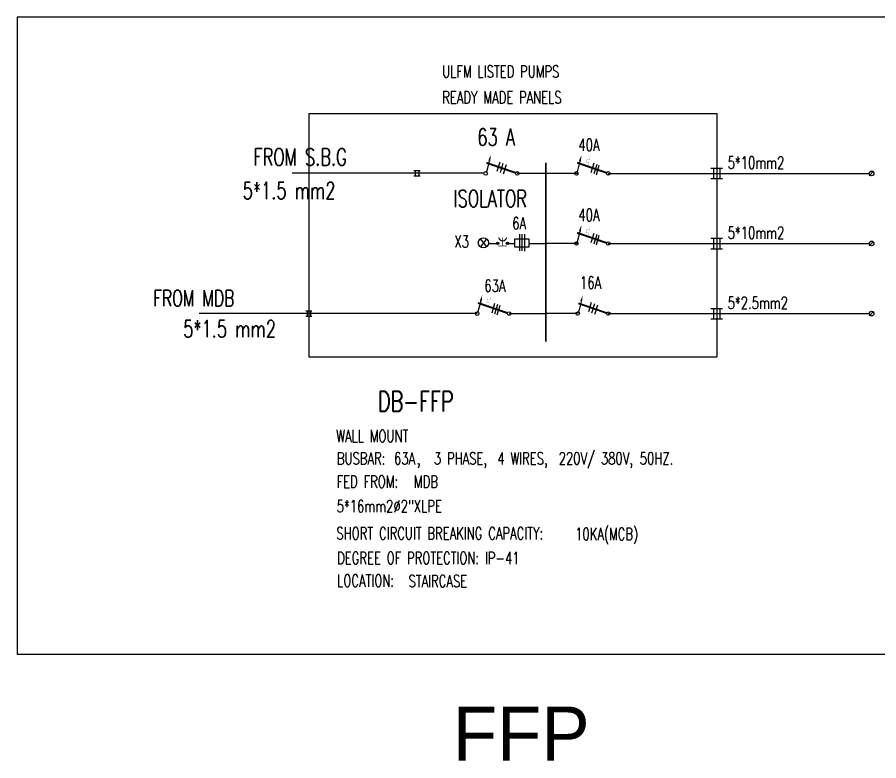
# Model space of a CAD drawing. Header units: metres. Extents: x -39 to 21688, y -24 to 9022.
# Drawn here: x 7.1 to 122.4, y 99 to 198.5 of the extents above; entities that cross this region are included whole.
import ezdxf
from ezdxf.enums import TextEntityAlignment as Align

# ---------------------------------------------------------------- set-up
doc = ezdxf.new("R2010")
doc.units = ezdxf.units.M
doc.header["$MEASUREMENT"] = 0
for name, pattern in [('DASHDOT', [1, 0.5, -0.25, 0, -0.25]), ('HIDDEN2', [4.7625, 3.175, -1.5875]), ('IHIDDEN', [0.25, 0.125, -0.125])]:
    doc.linetypes.add(name, pattern=pattern)
for name, color, linetype in [('1625', 7, 'DASHDOT'), ('AR-PUERTAS', 2, 'Continuous'), ('CONDP', 3, 'HIDDEN2'), ('CONDUITL', 1, 'IHIDDEN'), ('DB', 3, 'Continuous'), ('E-Architectural', 8, 'Continuous'), ('FIG-HUMANA', 3, 'Continuous'), ('LIGHT', 4, 'Continuous'), ('LightLines', 3, 'Continuous'), ('MDB', 3, 'Continuous')]:
    doc.layers.add(name, color=color, linetype=linetype)
doc.styles.add('Electrical', font='romans.shx', dxfattribs={"width": 0.7, "height": 20})

# ---------------------------------------------------------------- blocks, each defined once
blk = doc.blocks.new('C')
for p, q in [((-0.223, 0.2), (0.225, 0.2)), ((-0.125, 0.2), (-0.125, -0.2)), ((0.125, 0.2), (0.125, -0.2)), ((-0.223, -0.2), (0.225, -0.2))]:
    blk.add_line(p, q)
blk = doc.blocks.new('T.P. MCCB')
at = {"layer": 'LIGHT', "color": 1, "linetype": 'Continuous', "ltscale": 10}
for p, q in [((6.48, 35.14), (2.09, 36.4)), ((14.22, 33.16), (6.48, 35.14)), ((1.19, 20.13), (12.15, 16.85)), ((-1.28, 14.21), (9.68, 10.93)), ((-0.01, 16.85), (10.95, 13.56))]:
    blk.add_line(p, q, dxfattribs=at)
for points, const_width in [([(0.83, 2.63), (12.42, 36.28)], 2.22), ([(7.08, 24.46), (12.18, 23.19), (12.92, 26.16), (16.74, 25.21), (16, 22.24), (19.4, 21.39)], 0.222)]:
    blk.add_lwpolyline(points, dxfattribs=dict(at, const_width=const_width))
for centre in [(0.19, 37.19), (0.19, 0.65)]:
    blk.add_circle(centre, 2.08, dxfattribs=at)
blk.add_solid([(14.52, 34.33), (13.93, 32), (21.2, 31.38)], dxfattribs=at)
blk = doc.blocks.new('T.P. MCB')
at = {"layer": 'LIGHT', "color": 1, "linetype": 'Continuous', "ltscale": 10}
for p, q in [((5.22, 34.12), (1.01, 35.32)), ((12.66, 32.22), (5.22, 34.12)), ((0.19, 19.85), (10.71, 16.69)), ((1.64, 23.46), (12.16, 20.3)), ((-1.26, 16.41), (9.26, 13.26))]:
    blk.add_line(p, q, dxfattribs=at)
at = {"layer": 'LIGHT', "color": 1, "linetype": 'Continuous', "ltscale": 10, "const_width": 2.13}
blk.add_lwpolyline([(-0.15, 3.04), (10.97, 35.35)], dxfattribs=at)
at = {"layer": 'LIGHT', "color": 1, "linetype": 'Continuous', "ltscale": 10}
for centre in [(-0.76, 36.23), (-0.76, 1.14)]:
    blk.add_circle(centre, 2, dxfattribs=at)
blk.add_solid([(13.54, 33.33), (12.97, 31.1), (19.95, 30.51)], dxfattribs=at)

msp = doc.modelspace()

# ---------------------------------------------------------------- linework, layer by layer
at = {"layer": '1625', "color": 2, "const_width": 0.21648}
msp.add_lwpolyline([(77.82599, 155.08783), (77.82599, 179.05054)], dxfattribs=at)
at = {"layer": 'CONDP', "linetype": 'Continuous', "ltscale": 8}
for p, q in [((69.53771, 177.64528), (43.87108, 177.64528)), ((77.82599, 177.61609), (74.00901, 177.61609))]:
    msp.add_line(p, q, dxfattribs=at)
at = {"layer": 'DB', "linetype": 'Continuous', "ltscale": 5}
for p, q in [((82.08334, 177.61609), (77.82599, 177.61609)), ((86.18482, 177.61609), (121.11598, 177.61609)), ((82.08334, 168.23512), (77.82599, 168.23512)), ((86.18482, 168.23512), (121.11598, 168.23512)), ((68.63357, 158.85414), (31.40916, 158.85414)), ((72.90595, 158.85414), (77.82599, 158.85414)), ((82.08334, 158.85414), (77.82599, 158.85414)), ((86.18482, 158.85414), (121.11598, 158.85414))]:
    msp.add_line(p, q, dxfattribs=at)
at = {"layer": 'E-Architectural'}
for p, q in [((46.10714, 185.61624), (46.10714, 153.07228)), ((46.10714, 185.61624), (100.6929, 185.61624)), ((100.6929, 185.61624), (100.6929, 153.07228)), ((46.10714, 153.07228), (100.6929, 153.07228))]:
    msp.add_line(p, q, dxfattribs=at)
at = {"layer": 'FIG-HUMANA'}
msp.add_lwpolyline([(143.18244, 198.51784), (7.08093, 198.51784), (7.08093, 113.2927), (143.18244, 113.2927)], close=True, dxfattribs=at)
at = {"layer": 'LIGHT', "color": 1, "linetype": 'Continuous', "ltscale": 3}
for p, q in [((121.68948, 177.89569), (121.1104, 177.29985)), ((121.68948, 168.51471), (121.1104, 167.91888)), ((121.68948, 159.13373), (121.1104, 158.5379))]:
    msp.add_line(p, q, dxfattribs=at)
for centre in [(121.43007, 177.61609), (121.43007, 168.23512), (121.43007, 158.85414)]:
    msp.add_circle(centre, 0.3141, dxfattribs=at)
at = {"layer": 'MDB', "linetype": 'Continuous', "ltscale": 2}
for p, q in [((69.04252, 168.85285), (69.86678, 167.77205)), ((69.86678, 168.85285), (69.07094, 167.80049)), ((73.6783, 168.23512), (73.6783, 168.86303)), ((73.6783, 168.86303), (75.56077, 168.86303)), ((74.30579, 169.49094), (74.30579, 167.23045)), ((74.61135, 169.49094), (74.61135, 167.23045)), ((74.96056, 169.4691), (74.96056, 167.20861)), ((75.56077, 168.86303), (75.56077, 167.73279)), ((70.14234, 168.23512), (71.52578, 168.23512)), ((72.53304, 168.23512), (73.6783, 168.23512)), ((73.6783, 167.73279), (73.6783, 168.23512)), ((75.56077, 167.73279), (73.6783, 167.73279)), ((75.56077, 168.23512), (77.82599, 168.23512))]:
    msp.add_line(p, q, dxfattribs=at)
at = {"layer": 'MDB', "linetype": 'Continuous', "ltscale": 2, "const_width": 0.07793}
for points in [[(72.03679, 167.91181), (72.03679, 168.99931)], [(71.43918, 167.91181), (72.63439, 167.91181)]]:
    msp.add_lwpolyline(points, dxfattribs=at)
at = {"layer": 'MDB', "linetype": 'Continuous', "ltscale": 2}
for centre, radius in [((69.46886, 168.31245), 0.67831), ((71.36469, 168.25369), 0.16215), ((72.69413, 168.25369), 0.16215)]:
    msp.add_circle(centre, radius, dxfattribs=at)
msp.add_arc((72.05037, 169.17602), 0.57044, 195.1964161, 344.8035839, dxfattribs=at)

# ---------------------------------------------------------------- block references
at = {"layer": '1625'}
for p, xscale, yscale, zscale in [((60.57885, 177.64528), 1.876392672450357, 1.876392672450357, 1.876392672450357), ((100.68975, 177.61609), 3.463745269911759, 3.463745269911759, 3.463745269911759), ((100.68975, 168.23512), 3.463745269911759, 3.463745269911759, 3.463745269911759), ((46.10551, 158.85414), 1.785169467435024, 1.785169467435024, 1.785169467435024), ((100.68975, 158.85414), 3.463745269911759, 3.463745269911759, 3.463745269911759)]:
    msp.add_blockref('C', p, dxfattribs=dict(at, xscale=xscale, yscale=yscale, zscale=zscale))
at = {"layer": 'CONDUITL', "color": 1, "rotation": 90}
for name, p, xscale, yscale, zscale in [('T.P. MCB', (74.14652, 177.70817), 0.120625243228983, 0.120625243228983, 0.120625243228983), ('T.P. MCCB', (86.26049, 177.59333), 0.116901402860866, 0.1169014028596059, 0.1169014028595219), ('T.P. MCCB', (86.26049, 168.21235), 0.116901402860866, 0.1169014028596059, 0.1169014028595219), ('T.P. MCCB', (72.98162, 158.83138), 0.116901402860866, 0.1169014028596059, 0.1169014028595219), ('T.P. MCB', (86.31809, 158.94337), 0.1169014028600259, 0.1169014028600259, 0.1169014028600259)]:
    msp.add_blockref(name, p, dxfattribs=dict(at, xscale=xscale, yscale=yscale, zscale=zscale))

# ---------------------------------------------------------------- texts
at = {"layer": 'AR-PUERTAS', "insert": (65.37928, 106.25468), "char_height": 7.251632, "attachment_point": 1}
msp.add_mtext_dynamic_manual_height_columns('FFP', width=23.6447817, gutter_width=36.25816, heights=[0], dxfattribs=at)
at = {"layer": 'LightLines', "ltscale": 8, "style": 'Electrical', "width": 0.7}
for s, height, p in [('ULFM LISTED PUMPS', 1.6236306, (63.95585, 190.44192)), ('READY MADE PANELS', 1.6236306, (63.95585, 186.98267)), ('63 A', 2.275465, (68.65926, 181.33048)), ('FROM S.B.G', 2.275465, (38.69942, 178.67256)), ('5*10mm2', 1.623631, (102.15457, 178.23615)), ('5*1.5 mm2', 2.275465, (37.25308, 174.1804)), ('ISOLATOR', 2.275465, (65.47551, 173.11165)), ('6A', 1.623631, (73.32308, 170.1365)), ('5*10mm2', 1.623631, (102.15457, 168.85517)), ('X3', 1.623631, (65.596, 167.67971)), ('FROM MDB', 2.164841, (25.28978, 159.83147)), ('5*2.5mm2', 1.623631, (102.15457, 159.47419)), ('5*1.5 mm2', 2.275465, (29.29352, 155.67901)), ('DB-FFP', 2.706051, (55.33236, 145.75451)), ('WALL MOUNT ', 1.6236306, (49.77572, 141.65385)), ('BUSBAR:', 1.623631, (49.8601, 138.65661)), ('63A', 1.623631, (57.50796, 138.65661)), ('3 PHASE,', 1.623631, (62.84296, 138.65661)), ('4 WIRES,', 1.623631, (71.33774, 138.65661)), ('220V/', 1.623631, (79.54146, 138.65661)), ('380V,', 1.623631, (85.1959, 138.65661)), ('50HZ.', 1.623631, (90.40396, 138.65661)), ('     ,', 1.623631, (56.32696, 138.65661)), ('FED FROM:', 1.623631, (49.82814, 135.5476)), ('MDB', 1.623631, (60.16215, 135.5476)), ('5*16mm2%%C2"XLPE', 1.6236306, (49.82814, 132.26236)), ('10KA(MCB)', 1.623631, (81.75217, 128.55062)), ('SHORT CIRCUIT BREAKING CAPACITY:', 1.6236306, (49.80324, 128.63445)), ('DEGREE OF PROTECTION: IP-41', 1.6236306, (49.89756, 125.32218)), ('LOCATION:', 1.623631, (49.89756, 122.29714)), ('STAIRCASE', 1.623631, (59.44997, 122.23919))]:
    msp.add_text(s, height=height, dxfattribs=at).set_placement(p)
for s, p in [('40A', (83.60292, 181.43803)), ('40A', (83.60292, 172.05706)), ('16A', (83.80767, 162.99238)), ('63A', (71.0028, 162.57559))]:
    msp.add_text(s, height=1.623631, dxfattribs=at).set_placement(p, align=Align.MIDDLE)

doc.saveas('drawing.dxf')
